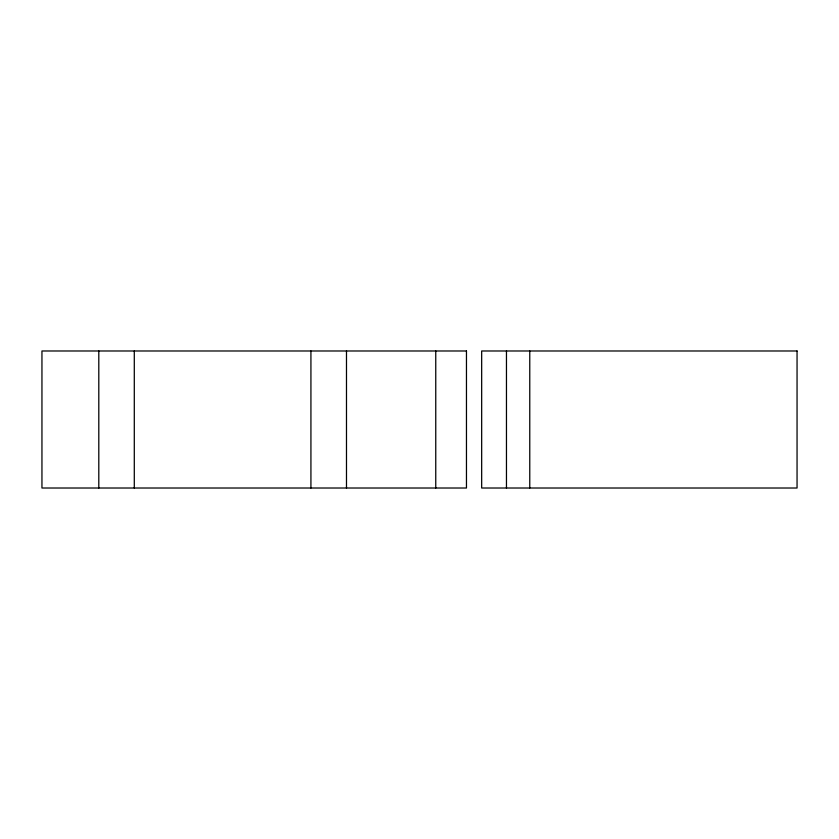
<?xml version="1.0" encoding="UTF-8"?>
<svg xmlns="http://www.w3.org/2000/svg" width="839" height="839" viewBox="0 0 839 839"><rect width="100%" height="100%" fill="white"/><g stroke="black" fill="none" stroke-linecap="round" stroke-linejoin="round"><path stroke-width="1.26" d="M529.766 350.985L529.766 488.015M506.462 350.985L506.462 488.015M435.756 350.985L435.756 488.015M346.486 350.985L346.486 488.015M310.923 350.985L310.923 488.015M134.292 350.985L134.292 488.015M98.803 350.985L98.803 488.015M466.463 350.985L41.95 350.985L41.95 488.015L466.463 488.015L466.463 350.985M797.05 350.985L481.67 350.985L481.67 488.015L797.05 488.015L797.05 350.985"/></g></svg>
